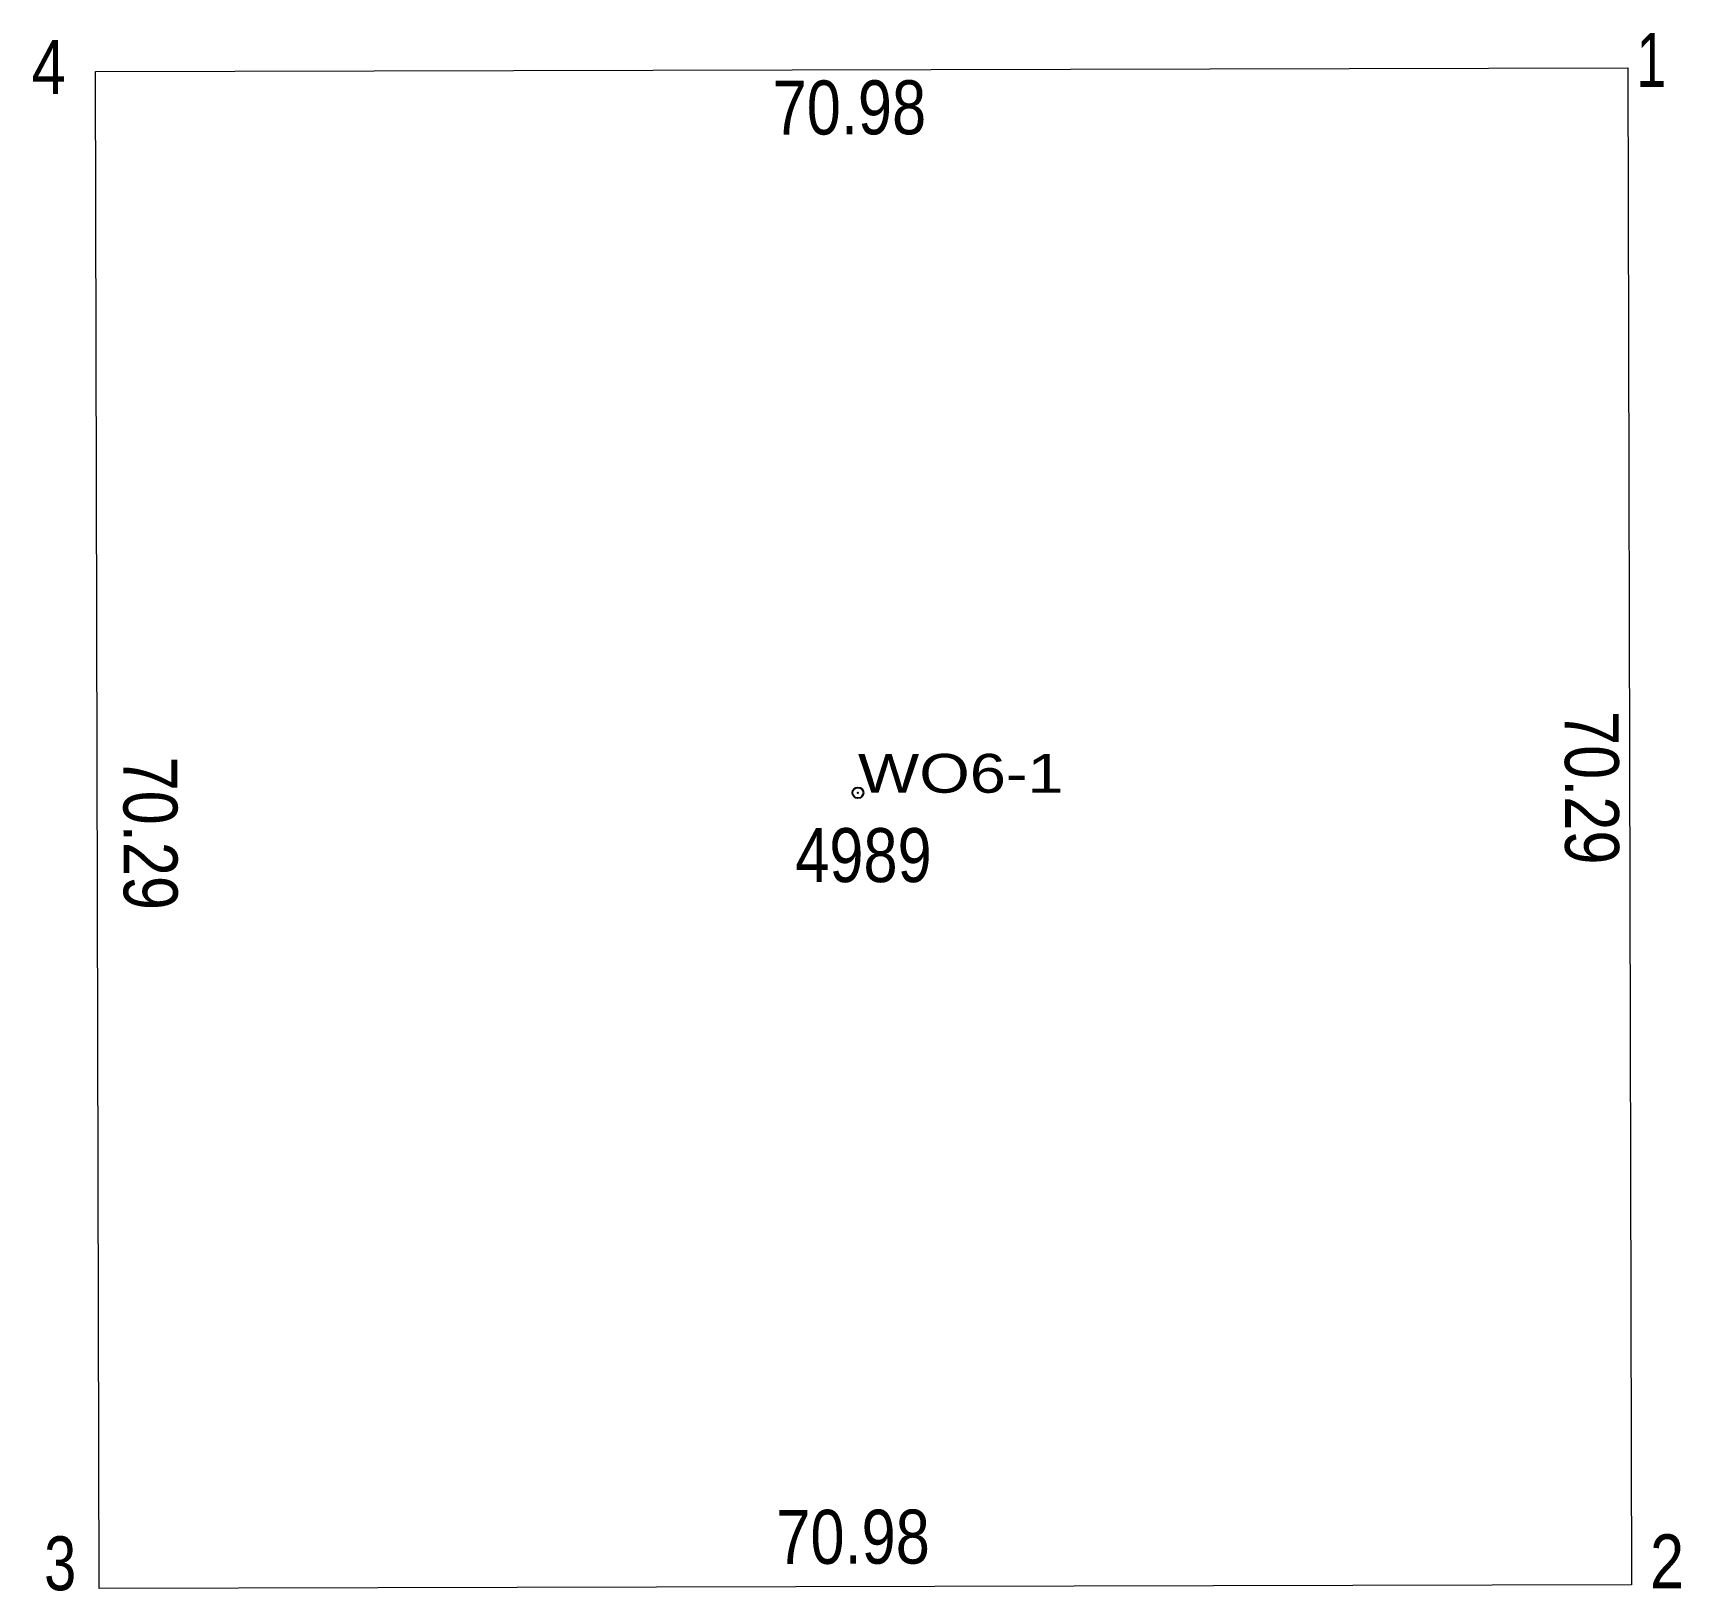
# Model space of a CAD drawing. Header units: metres. Extents: x 547854 to 548214, y 1848950 to 1849063.
# Drawn here: x 547854.1 to 547930.4, y 1848991.3 to 1849063.5 of the extents above.
import ezdxf
from ezdxf.enums import TextEntityAlignment as Align

# ---------------------------------------------------------------- set-up
doc = ezdxf.new("R2010")
doc.units = ezdxf.units.M
doc.header["$PDMODE"] = 32
doc.header["$PDSIZE"] = 0.5
for name, color, linetype, lineweight in [('1', 7, 'Continuous', 13), ('10', 7, 'Continuous', 13), ('63', 7, 'Continuous', 13)]:
    doc.layers.add(name, color=color, linetype=linetype, lineweight=lineweight)
doc.layers.add('12', color=7, linetype='Continuous')
doc.layers.add('7', color=7, linetype='Continuous')

msp = doc.modelspace()

# ---------------------------------------------------------------- linework, layer by layer
at = {"layer": '1'}
msp.add_lwpolyline([(547927.93, 1849061.87), (547928.1, 1848991.58), (547857.12, 1848991.41), (547856.95, 1849061.7)], close=True, dxfattribs=at)
at = {"layer": '10'}
msp.add_lwpolyline([(547856.95, 1849061.7), (547927.93, 1849061.87), (547928.1, 1848991.58), (547857.12, 1848991.41)], close=True, dxfattribs=at)
at = {"layer": '7'}
msp.add_point((547892.27, 1849028.28), dxfattribs=at)

# ---------------------------------------------------------------- texts
at = {"layer": '1', "width": 0.85}
msp.add_text('4989', height=2.5, dxfattribs=at).set_placement((547892.525, 1849024.14), align=Align.CENTER)
at = {"layer": '12', "width": 1.25}
msp.add_text('WO6-1', height=1.8, dxfattribs=at).set_placement((547892.27, 1849028.28))
at = {"layer": '63'}
for s, width, p in [(' 1', 0.75, (547929.72, 1849060.98)), (' 4', 0.85, (547855.57, 1849060.65)), (' 2', 0.85, (547930.54, 1848991.42)), (' 3', 0.8, (547856.06, 1848991.33))]:
    msp.add_text(s, height=2.5, dxfattribs=dict(at, width=width)).set_placement(p, align=Align.RIGHT)
at = {"layer": '63', "width": 0.85}
for s, rotation, p in [('70.98', 0.137, (547891.877, 1849058.779)), ('70.29', 270.139, (547925.019, 1849028.508)), ('70.29', 270.139, (547858.249, 1849026.398)), ('70.98', 0.137, (547892.047, 1848992.559))]:
    msp.add_text(s, height=2.5, rotation=rotation, dxfattribs=at).set_placement(p, align=Align.CENTER)

doc.saveas('drawing.dxf')
